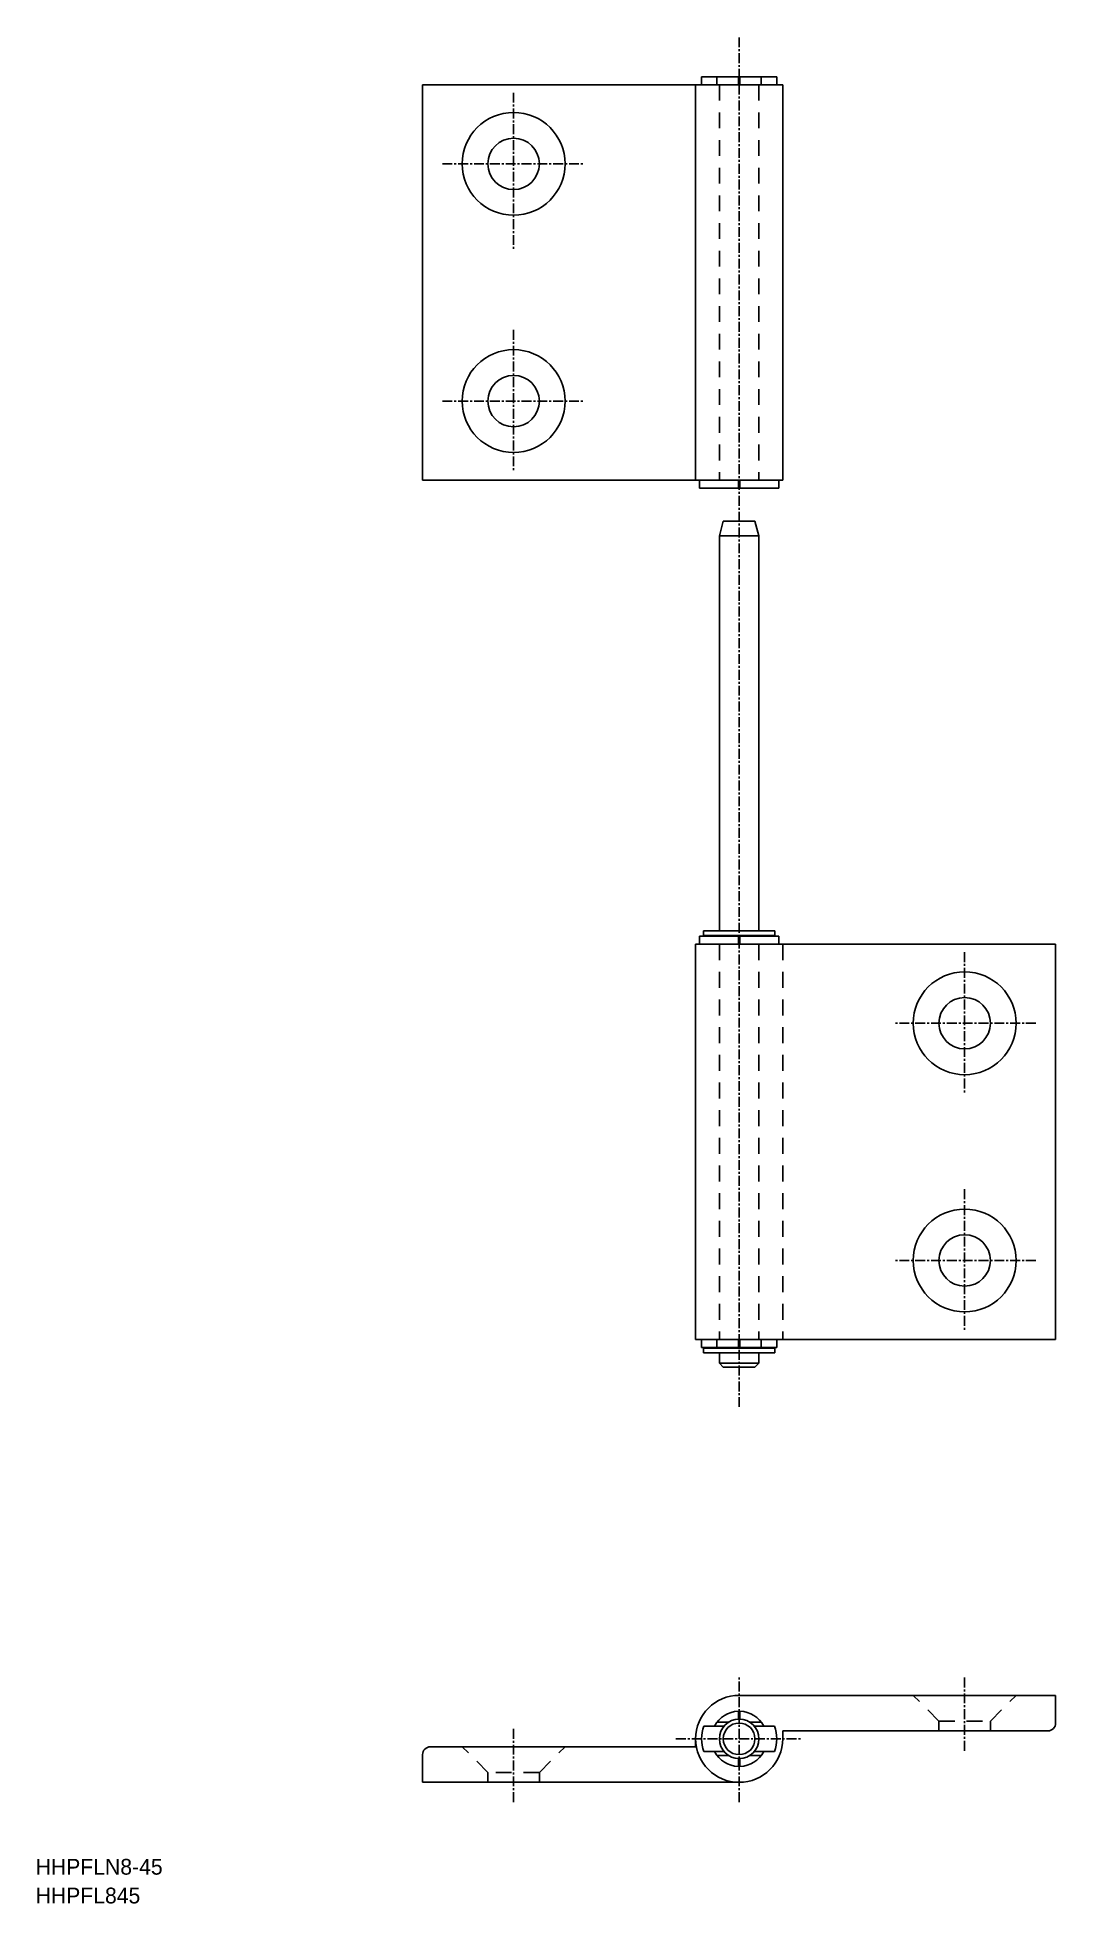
# Model space of a CAD drawing. Extents: x 0 to 129, y 0 to 236.
import ezdxf

# ---------------------------------------------------------------- set-up
doc = ezdxf.new("R2010")
doc.units = 0
doc.linetypes.add('CENTER', pattern=[2, 1.25, -0.25, 0.25, -0.25])
doc.linetypes.add('DASHED', pattern=[3.5, 2, -1.5])
doc.layers.get('0').update_dxf_attribs({"linetype": 'CONTINUOUS'})
doc.layers.add('CENTER', color=1, linetype='CENTER')

msp = doc.modelspace()

# ---------------------------------------------------------------- linework, layer by layer
at = {"color": 7, "linetype": 'CONTINUOUS'}
for p, q in [((48.91, 230.02), (94.41, 230.02)), ((48.91, 230.02), (48.91, 180.02)), ((83.41, 230.02), (83.41, 180.02)), ((84.16, 230.02), (84.16, 231.02)), ((84.16, 231.02), (88.81, 231.02)), ((86.11, 231.02), (86.11, 230.02)), ((88.81, 230.02), (88.81, 231.02)), ((93.66, 231.02), (89.01, 231.02)), ((89.01, 230.02), (89.01, 231.02)), ((91.71, 231.02), (91.71, 230.02)), ((93.66, 230.02), (93.66, 231.02)), ((94.41, 230.02), (94.41, 180.02)), ((48.91, 180.02), (94.41, 180.02)), ((83.91, 180.02), (83.91, 179.02)), ((88.81, 180.02), (88.81, 179.02)), ((89.01, 180.02), (89.01, 179.02)), ((93.91, 180.02), (93.91, 179.02)), ((83.91, 179.02), (93.91, 179.02)), ((86.41, 172.96), (86.91, 174.82)), ((86.91, 174.82), (90.91, 174.82)), ((91.41, 172.96), (90.91, 174.82)), ((86.41, 172.96), (91.41, 172.96)), ((86.41, 172.96), (86.41, 123.02)), ((91.41, 172.96), (91.41, 123.02)), ((84.41, 123.02), (84.41, 122.42)), ((84.41, 123.02), (93.41, 123.02)), ((93.41, 123.02), (93.41, 122.42)), ((83.41, 121.32), (83.41, 71.32)), ((128.91, 121.32), (83.41, 121.32)), ((83.91, 122.32), (83.91, 121.32)), ((88.81, 122.32), (83.91, 122.32)), ((93.41, 122.42), (84.41, 122.42)), ((88.81, 122.32), (88.81, 121.32)), ((93.91, 122.32), (89.01, 122.32)), ((89.01, 122.32), (89.01, 121.32)), ((93.91, 122.32), (93.91, 121.32)), ((128.91, 121.32), (128.91, 71.32)), ((128.91, 71.32), (83.41, 71.32)), ((84.16, 71.32), (84.16, 70.32)), ((86.11, 70.32), (86.11, 71.32)), ((88.81, 71.32), (88.81, 70.32)), ((89.01, 71.32), (89.01, 70.32)), ((91.71, 70.32), (91.71, 71.32)), ((93.66, 71.32), (93.66, 70.32)), ((84.16, 70.32), (88.81, 70.32)), ((84.41, 70.22), (84.41, 69.62)), ((93.41, 70.22), (84.41, 70.22)), ((93.41, 69.62), (84.41, 69.62)), ((86.41, 69.62), (86.41, 68.32)), ((93.66, 70.32), (89.01, 70.32)), ((91.41, 69.62), (91.41, 68.32)), ((93.41, 70.22), (93.41, 69.62)), ((86.41, 68.32), (86.91, 67.82)), ((91.41, 68.32), (86.41, 68.32)), ((90.91, 67.82), (86.91, 67.82)), ((90.91, 67.82), (91.41, 68.32)), ((88.91, 26.32), (128.91, 26.32)), ((128.91, 22.82), (128.91, 26.32)), ((88.81, 24.32), (88.81, 23.32)), ((89.01, 24.32), (89.01, 23.32)), ((86.99, 22.42), (84.44, 22.42)), ((87.55, 22.92), (86.11, 22.92)), ((90.26, 22.92), (91.71, 22.92)), ((90.83, 22.42), (93.38, 22.42)), ((94.41, 20.82), (94.41, 21.82)), ((94.41, 21.82), (127.91, 21.82)), ((83.41, 19.82), (49.91, 19.82)), ((83.41, 20.82), (83.41, 19.82)), ((86.99, 19.22), (84.44, 19.22)), ((90.83, 19.22), (93.38, 19.22)), ((48.91, 18.82), (48.91, 15.32)), ((87.55, 18.72), (86.11, 18.72)), ((88.81, 18.32), (88.81, 17.32)), ((89.01, 18.32), (89.01, 17.32)), ((90.26, 18.72), (91.71, 18.72)), ((88.91, 15.32), (48.91, 15.32))]:
    msp.add_line(p, q, dxfattribs=at)
at = {"color": 3, "linetype": 'DASHED'}
for p, q in [((86.41, 230.02), (86.41, 180.02)), ((91.41, 230.02), (91.41, 180.02)), ((86.41, 121.32), (86.41, 71.32)), ((91.41, 121.32), (91.41, 71.32)), ((94.41, 121.32), (94.41, 71.32)), ((114.16, 23.07), (110.91, 26.32)), ((120.66, 23.07), (123.91, 26.32)), ((114.16, 21.82), (114.16, 23.07)), ((114.16, 23.07), (120.66, 23.07)), ((120.66, 21.82), (120.66, 23.07)), ((57.16, 16.57), (53.91, 19.82)), ((63.66, 16.57), (66.91, 19.82)), ((63.66, 16.57), (57.16, 16.57)), ((57.16, 15.32), (57.16, 16.57)), ((63.66, 15.32), (63.66, 16.57))]:
    msp.add_line(p, q, dxfattribs=at)
at = {"color": 7, "linetype": 'CONTINUOUS'}
for centre, radius in [((60.41, 220.02), 6.5), ((60.41, 220.02), 3.25), ((60.41, 190.02), 6.5), ((60.41, 190.02), 3.25), ((117.41, 111.32), 6.5), ((117.41, 111.32), 3.25), ((117.41, 81.32), 6.5), ((117.41, 81.32), 3.25), ((88.91, 20.82), 2.5), ((88.91, 20.82), 2)]:
    msp.add_circle(centre, radius, dxfattribs=at)
for centre, radius, start, end in [((88.91, 20.82), 5.5, 90, 0), ((88.91, 20.82), 3.5, 91.6372, 152.7971), ((88.91, 20.82), 3.5, 27.2029, 88.3628), ((88.91, 20.82), 4.75, 160.3154, 199.6846), ((88.91, 20.82), 4.75, 340.3154, 19.6846), ((127.91, 22.82), 1, 270, 0), ((49.91, 18.82), 1, 90, 180), ((88.91, 20.82), 3.5, 207.2024, 268.3628), ((88.91, 20.82), 3.5, 271.6372, 332.7976)]:
    msp.add_arc(centre, radius, start, end, dxfattribs=at)
at = {"layer": 'CENTER', "color": 1, "linetype": 'CENTER'}
for p, q in [((88.91, 236.02), (88.91, 62.82)), ((60.41, 229.02), (60.41, 209.02)), ((51.41, 220.02), (69.41, 220.02)), ((60.41, 199.02), (60.41, 181.02)), ((51.41, 190.02), (69.41, 190.02)), ((117.41, 120.32), (117.41, 102.32)), ((126.41, 111.32), (108.41, 111.32)), ((117.41, 90.32), (117.41, 72.32)), ((126.41, 81.32), (108.41, 81.32)), ((88.91, 12.82), (88.91, 28.82)), ((117.41, 19.32), (117.41, 28.82)), ((60.41, 12.82), (60.41, 22.32)), ((80.91, 20.82), (96.91, 20.82))]:
    msp.add_line(p, q, dxfattribs=at)

# ---------------------------------------------------------------- texts
for s, p in [('HHPFLN8-45', (0, 3.64)), ('HHPFL845', (0, 0))]:
    msp.add_text(s, height=2).set_placement(p)

doc.saveas('drawing.dxf')
